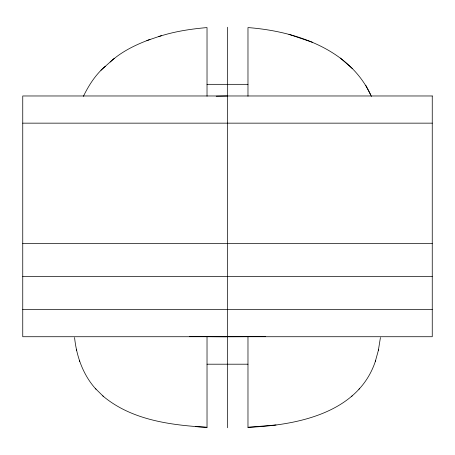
<?xml version="1.0" encoding="UTF-8"?>
<svg xmlns="http://www.w3.org/2000/svg" width="455" height="455" viewBox="0 0 455 455"><rect width="100%" height="100%" fill="white"/><g stroke="black" fill="none" stroke-linecap="round" stroke-linejoin="round"><path stroke-width="0.68" d="M378.361 350.435L380.431 337.553M276.014 424.97L247.975 427.319C295.796 425.408 357.863 413.612 375.318 361.469L375.523 360.701M375.318 361.469L378.571 349.656M83.367 96.392C88.833 85.17 95.721 74.404 105.332 66.288M358.955 389.19L359.524 388.65M351.641 396.379L352.176 395.867M110.195 62.011C121.513 51.586 135.653 44.732 149.985 39.466M100.959 70.229L114.245 58.354M158.835 36.576C174.401 31.463 190.736 28.989 207.025 27.579L207.025 96.227M146.84 40.586L161.514 35.615M216.21 96.232L227.5 95.971M207.025 84.329L247.975 84.329M22.75 123.151L432.25 123.151M22.75 243.658L432.25 243.658M22.75 276.657L432.25 276.657M22.75 309.434L432.25 309.434M207.025 364.199L247.975 364.199M195.036 336.524L190.093 336.467M189.61 336.473A81.735 2.087 0 0 0 206.997 336.66L227.5 336.728M207.025 336.654L209.727 336.672A77.117 1.974 0 0 0 226.38 336.728M195.269 426.619L207.025 427.319C171 425.158 132.087 420.266 103.359 396.379L102.824 395.867M370.66 94.811C349.212 48.827 295.022 31.162 247.975 27.579L247.975 96.227M312.562 42.321L288.942 34.335M352.488 68.688L340.368 58.052M74.569 337.553C76.503 356.111 82.912 374.573 95.476 388.65L96.045 389.19M95.476 388.65L103.359 396.379M371.468 96.46L365.729 85.21M79.477 360.701L79.682 361.469M76.429 349.656L76.639 350.435M247.975 336.421L247.975 427.387M227.5 27.237L227.5 427.763M207.025 336.421L207.025 427.387M265.39 336.473A81.735 2.087 0 0 1 248.003 336.66L245.273 336.672A77.117 1.974 0 0 1 228.62 336.728M432.25 95.971L22.75 95.971L22.75 336.728L432.25 336.728L432.25 95.971"/></g></svg>
